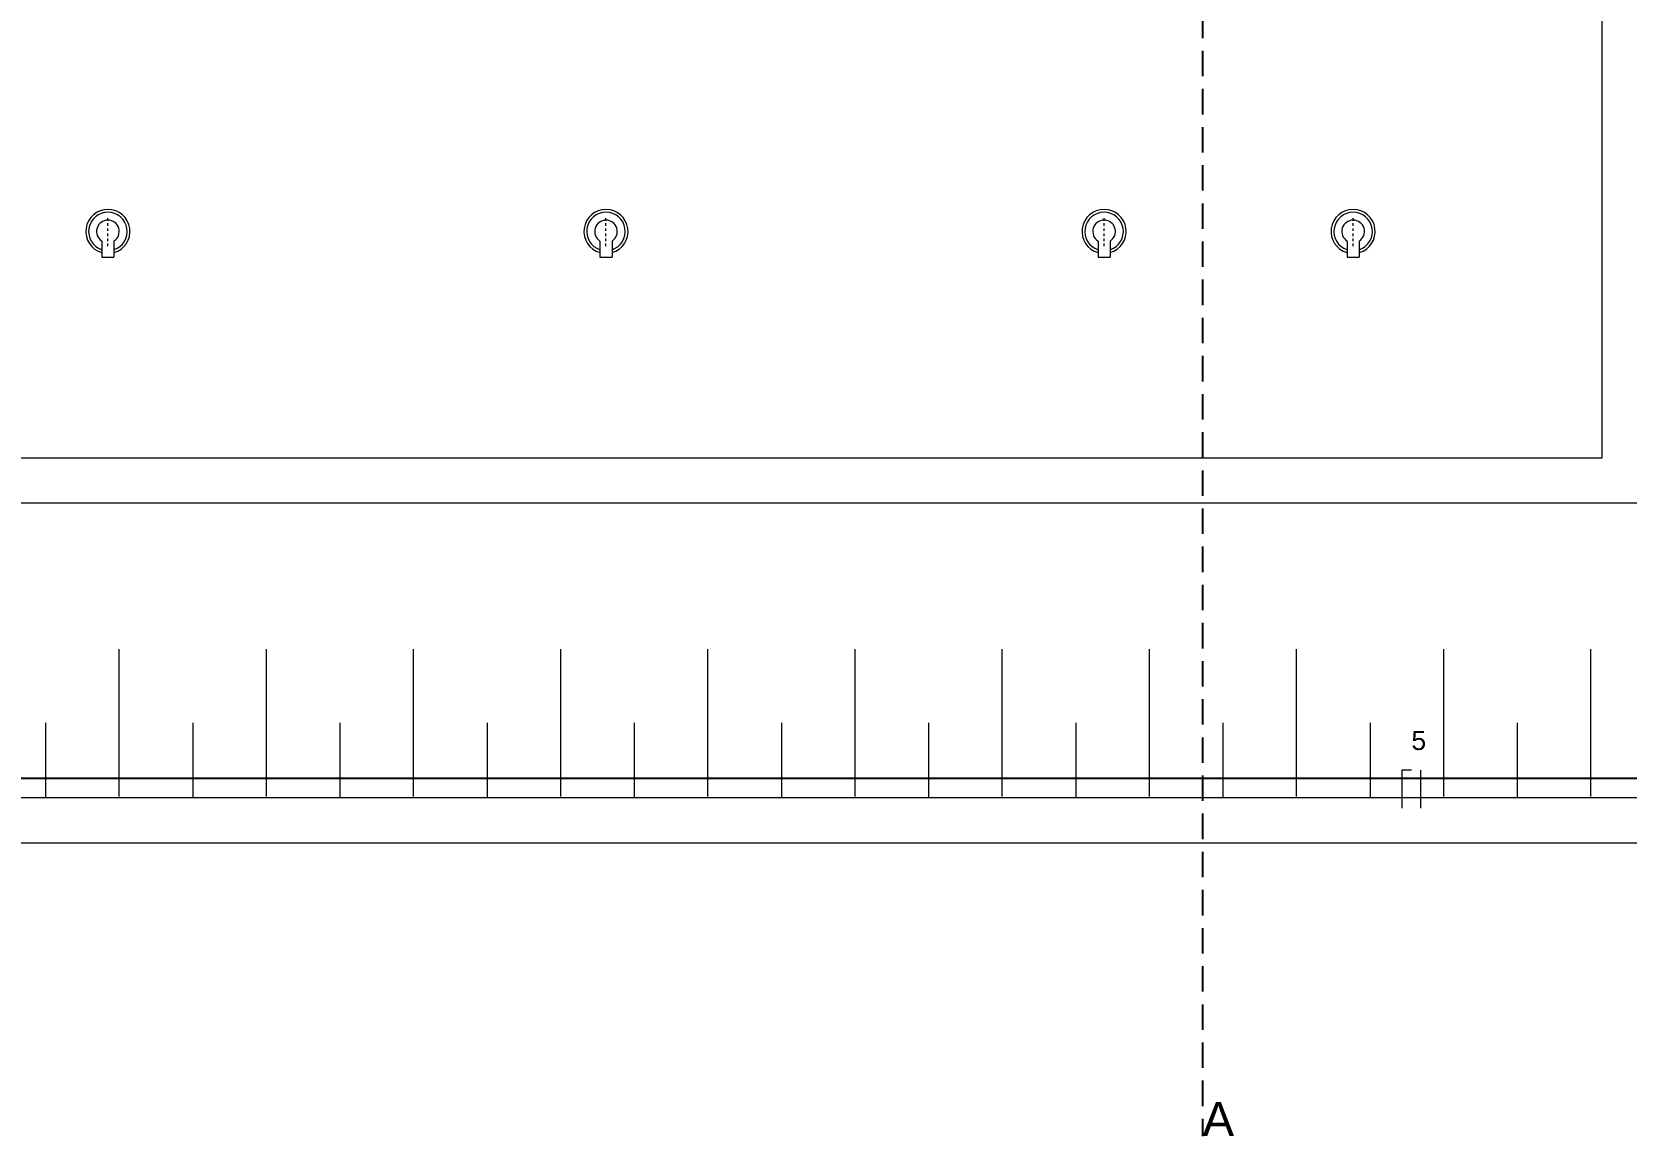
# Model space of a CAD drawing. Header units: millimetres. Extents: x 100 to 940, y 100 to 694.
# Drawn here: x 318.5 to 381.2, y 444.8 to 488.2 of the extents above; entities that cross this region are included whole.
import ezdxf

# ---------------------------------------------------------------- set-up
doc = ezdxf.new("R2010")
doc.units = ezdxf.units.MM
doc.linetypes.add('DASHED', pattern=[0.75, 0.5, -0.25])
doc.linetypes.add('SGC_DASHDOT', pattern=[1, 0.5, -0.25, 0, -0.25])
for name, color, linetype, lineweight in [('COTAS', 5, 'Continuous', 5), ('PAREDE', 7, 'Continuous', 9), ('SGC-Conexoes (Linhas Externas)', 6, 'Continuous', 9), ('SGC-EIXOS', 9, 'SGC_DASHDOT', 9)]:
    doc.layers.add(name, color=color, linetype=linetype, lineweight=lineweight)
doc.styles.get("Standard").update_dxf_attribs({"font": 'arial.ttf'})

# ---------------------------------------------------------------- blocks, each defined once
blk = doc.blocks.new('BB-2-GA01-N0-D0-S0', base_point=(95383.7, 227116.1))
at = {"layer": 'SGC-Conexoes (Linhas Externas)'}
for p, q in [((95270.7, 227143), (95270.7, 227089.3)), ((95341.5, 227143), (95270.7, 227143)), ((95341.5, 227089.3), (95270.7, 227089.3))]:
    blk.add_line(p, q, dxfattribs=at)
for radius, start, end in [(97.4, 196, 164), (85, 198.40808, 161.59192), (50, 212.46816, 147.53184)]:
    blk.add_arc((95383.7, 227116.1), radius, start, end, dxfattribs=at)
at = {"layer": 'SGC-EIXOS'}
blk.add_line((95318.7, 227116.1), (95448.7, 227116.1), dxfattribs=at)

msp = doc.modelspace()

# ---------------------------------------------------------------- linework, layer by layer
at = {"color": 1, "linetype": 'DASHED', "ltscale": 2}
msp.add_line((364.569, 541.479), (364.569, 444.797), dxfattribs=at)
at = {"color": 5, "lineweight": 15}
for p, q in [((372.786, 459.195), (372.411, 459.195)), ((372.411, 459.195), (372.411, 457.695)), ((373.161, 457.695), (373.161, 459.195))]:
    msp.add_line(p, q, dxfattribs=at)
at = {"color": 5}
msp.add_line((392.035, 458.859), (222.591, 458.859), dxfattribs=at)
at = {"layer": 'PAREDE'}
for p, q in [((380.292, 471.468), (380.292, 529.359)), ((233.339, 471.468), (331.307, 471.468)), ((331.307, 471.468), (380.292, 471.468)), ((382.073, 469.687), (231.557, 469.687)), ((321.956, 458.153), (321.956, 463.942)), ((321.956, 458.153), (321.956, 463.942)), ((327.745, 458.153), (327.745, 463.942)), ((327.745, 458.153), (327.745, 463.942)), ((333.534, 458.153), (333.534, 463.942)), ((333.534, 458.153), (333.534, 463.942)), ((333.534, 458.153), (333.534, 463.942)), ((333.534, 458.153), (333.534, 463.942)), ((339.323, 458.153), (339.323, 463.942)), ((339.323, 458.153), (339.323, 463.942)), ((345.112, 458.153), (345.112, 463.942)), ((345.112, 458.153), (345.112, 463.942)), ((350.901, 458.153), (350.901, 463.942)), ((350.901, 458.153), (350.901, 463.942)), ((356.69, 458.153), (356.69, 463.942)), ((356.69, 458.153), (356.69, 463.942)), ((362.479, 458.153), (362.479, 463.942)), ((362.479, 458.153), (362.479, 463.942)), ((368.268, 458.153), (368.268, 463.942)), ((368.268, 458.153), (368.268, 463.942)), ((368.268, 458.153), (368.268, 463.942)), ((368.268, 458.153), (368.268, 463.942)), ((374.057, 458.153), (374.057, 463.942)), ((374.057, 458.153), (374.057, 463.942)), ((379.846, 458.153), (379.846, 463.942)), ((379.846, 458.153), (379.846, 463.942)), ((319.061, 461.048), (319.061, 458.109)), ((324.85, 461.048), (324.85, 458.109)), ((330.639, 461.048), (330.639, 458.109)), ((336.428, 461.048), (336.428, 458.109)), ((342.217, 461.048), (342.217, 458.109)), ((348.007, 461.048), (348.007, 458.109)), ((353.796, 461.048), (353.796, 458.109)), ((359.585, 461.048), (359.585, 458.109)), ((365.374, 461.048), (365.374, 458.109)), ((371.163, 461.048), (371.163, 458.109)), ((376.952, 461.048), (376.952, 458.109)), ((219.979, 458.109), (394.542, 458.109)), ((218.198, 456.327), (396.323, 456.327))]:
    msp.add_line(p, q, dxfattribs=at)

# ---------------------------------------------------------------- block references
at = {"layer": 'SGC-Conexoes (Linhas Externas)', "xscale": 0.008906250000000001, "yscale": 0.008906250000000001, "zscale": 0.008906250000000001, "rotation": 90}
for p in [(321.51, 480.374), (341.104, 480.374), (360.698, 480.374), (370.495, 480.374)]:
    msp.add_blockref('BB-2-GA01-N0-D0-S0', p, dxfattribs=at)

# ---------------------------------------------------------------- texts
at = {"layer": 'COTAS', "color": 5, "lineweight": 15, "insert": (372.786, 460.733), "char_height": 0.75, "attachment_point": 1}
msp.add_mtext_dynamic_manual_height_columns('5', width=1385.51337, gutter_width=0.75, heights=[0], dxfattribs=at)
at = {"layer": 'COTAS', "color": 1, "insert": (364.569, 446.133), "char_height": 1.336, "attachment_point": 1}
msp.add_mtext_dynamic_manual_height_columns('A', width=1385.51337, gutter_width=0.75, heights=[0], dxfattribs=at)

doc.saveas('drawing.dxf')
